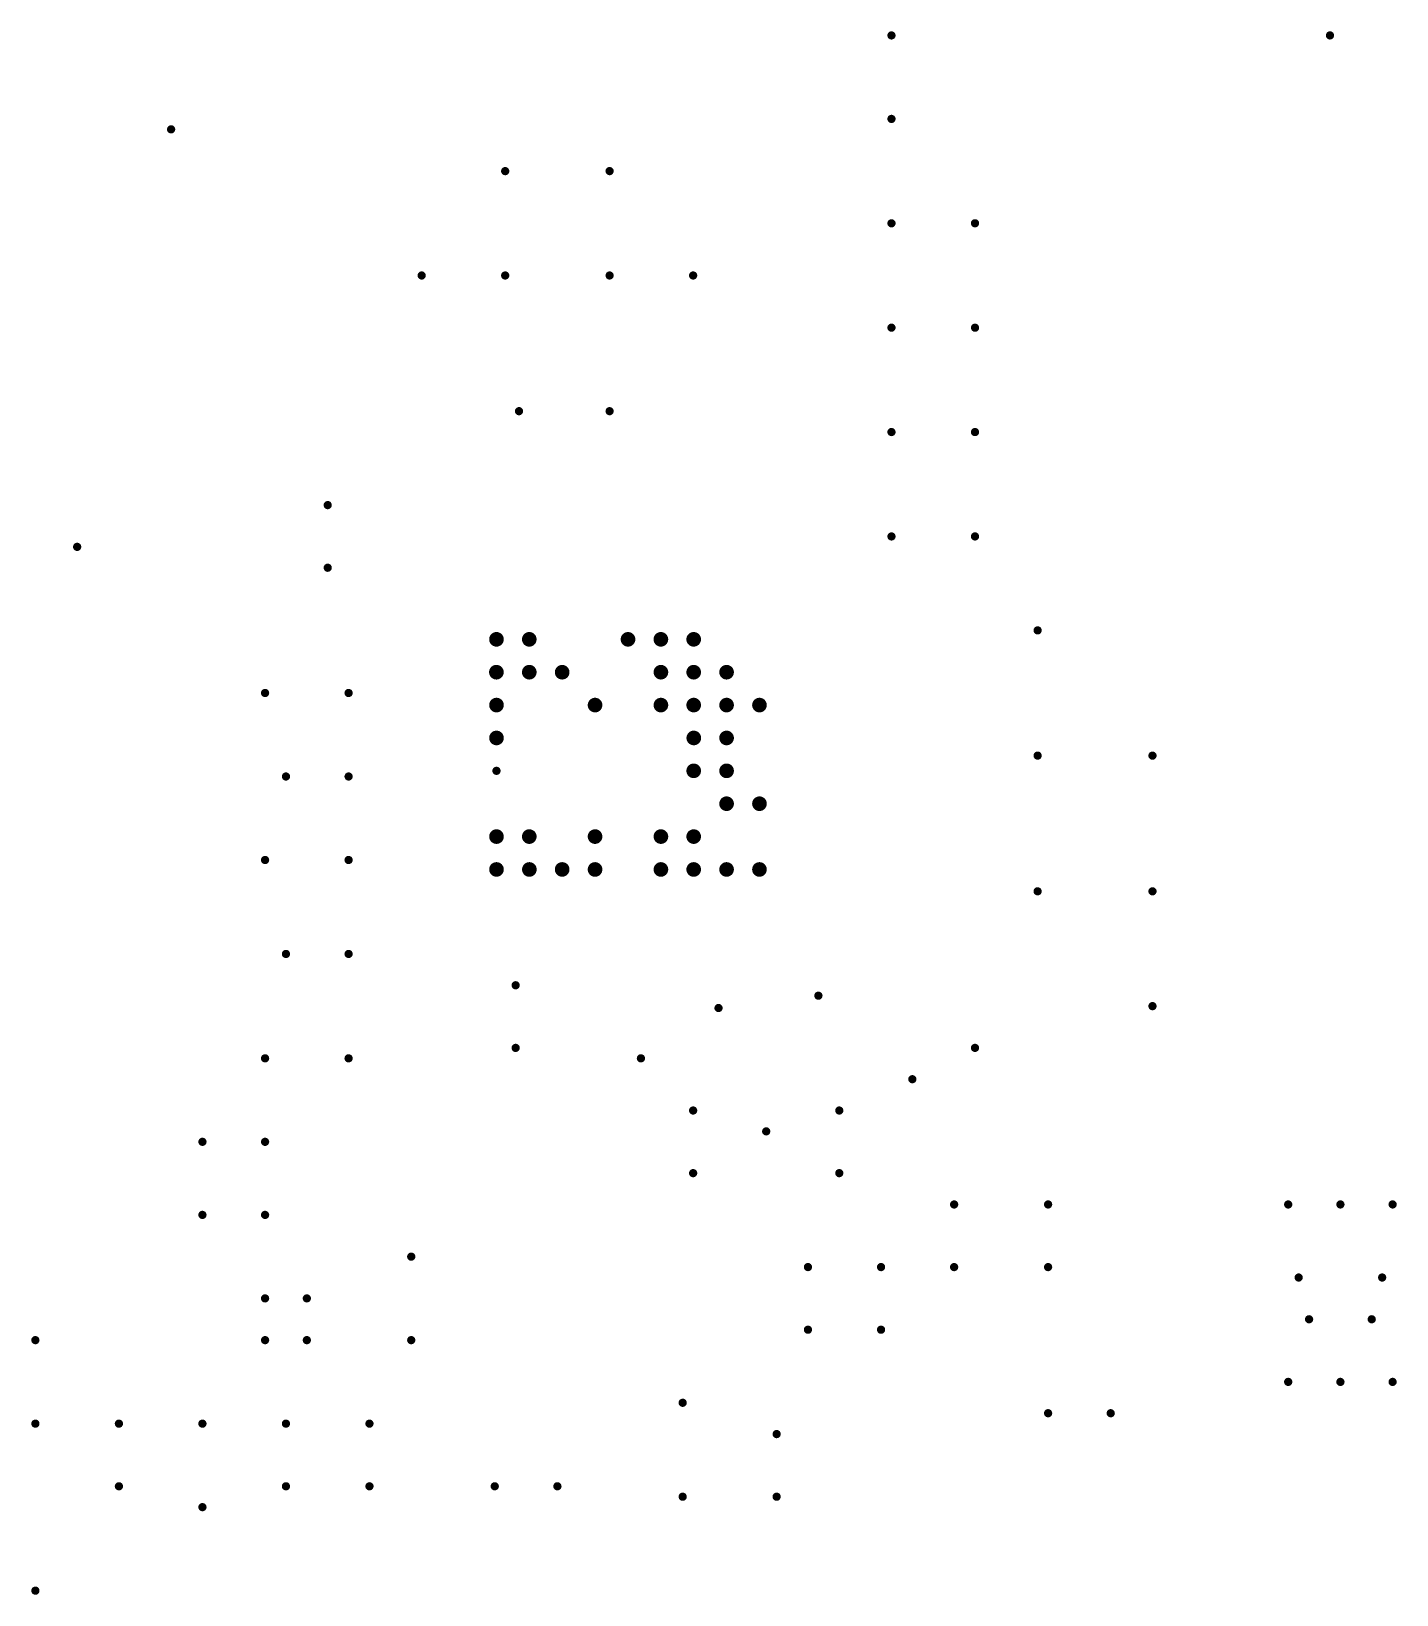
# Model space of a CAD drawing. Header units: millimetres. Extents: x -8.9 to 7.7, y -9.3 to 9.8.
import ezdxf

# ---------------------------------------------------------------- set-up
doc = ezdxf.new("R2010")
doc.units = ezdxf.units.MM
doc.header["$LTSCALE"] = 25.4
doc.layers.get('0').update_dxf_attribs({"linetype": 'CONTINUOUS'})
doc.layers.add('via3', color=210, linetype='CONTINUOUS')

# ---------------------------------------------------------------- blocks, each defined once
blk = doc.blocks.new('VIA3_PAD')
at = {"const_width": 0.00197}
blk.add_lwpolyline([(-0.000985, 0, 1), (0.000985, 0, 1)], format="xyb", close=True, dxfattribs=at)
blk = doc.blocks.new('D9501')
at = {"const_width": 0.003505}
blk.add_lwpolyline([(-0.001752, 0, 1), (0.001752, 0, 1)], format="xyb", close=True, dxfattribs=at)

msp = doc.modelspace()

# ---------------------------------------------------------------- block references
at = {"layer": 'via3', "xscale": 25.4, "yscale": 25.4, "zscale": 25.4}
for name, p in [('VIA3_PAD', (1.524, 9.714)), ('VIA3_PAD', (6.858, 9.714)), ('VIA3_PAD', (-7.239, 8.571)), ('VIA3_PAD', (1.524, 8.698)), ('VIA3_PAD', (-3.175, 8.063)), ('VIA3_PAD', (-1.905, 8.063)), ('VIA3_PAD', (1.524, 7.428)), ('VIA3_PAD', (2.54, 7.428)), ('VIA3_PAD', (-4.191, 6.793)), ('VIA3_PAD', (-3.175, 6.793)), ('VIA3_PAD', (-1.905, 6.793)), ('VIA3_PAD', (-0.889, 6.793)), ('VIA3_PAD', (1.524, 6.158)), ('VIA3_PAD', (2.54, 6.158)), ('VIA3_PAD', (-3.007, 5.142)), ('VIA3_PAD', (-1.905, 5.142)), ('VIA3_PAD', (1.524, 4.888)), ('VIA3_PAD', (2.54, 4.888)), ('VIA3_PAD', (-5.334, 3.999)), ('VIA3_PAD', (1.524, 3.618)), ('VIA3_PAD', (2.54, 3.618)), ('VIA3_PAD', (-8.382, 3.491)), ('VIA3_PAD', (-5.334, 3.237)), ('VIA3_PAD', (3.302, 2.475)), ('D9501', (-3.281, 2.366)), ('D9501', (-2.882, 2.366)), ('D9501', (-1.681, 2.366)), ('D9501', (-1.281, 2.366)), ('D9501', (-0.882, 2.366)), ('D9501', (-3.282, 1.966)), ('D9501', (-2.882, 1.966)), ('D9501', (-2.482, 1.966)), ('D9501', (-1.281, 1.966)), ('D9501', (-0.882, 1.966)), ('D9501', (-0.482, 1.966)), ('VIA3_PAD', (-6.096, 1.713)), ('VIA3_PAD', (-5.08, 1.713)), ('D9501', (-3.281, 1.566)), ('D9501', (-2.082, 1.566)), ('D9501', (-1.281, 1.566)), ('D9501', (-0.882, 1.566)), ('D9501', (-0.482, 1.566)), ('D9501', (-0.082, 1.566)), ('D9501', (-3.281, 1.166)), ('D9501', (-0.881, 1.166)), ('D9501', (-0.482, 1.166)), ('VIA3_PAD', (3.302, 0.951)), ('VIA3_PAD', (4.699, 0.951)), ('VIA3_PAD', (-3.281, 0.766)), ('D9501', (-0.882, 0.766)), ('D9501', (-0.482, 0.766)), ('VIA3_PAD', (-5.842, 0.697)), ('VIA3_PAD', (-5.08, 0.697)), ('D9501', (-0.482, 0.366)), ('D9501', (-0.082, 0.366)), ('D9501', (-3.281, -0.034)), ('D9501', (-2.882, -0.034)), ('D9501', (-2.082, -0.034)), ('D9501', (-1.281, -0.034)), ('D9501', (-0.882, -0.034)), ('VIA3_PAD', (-6.096, -0.319)), ('VIA3_PAD', (-5.08, -0.319)), ('D9501', (-3.281, -0.434)), ('D9501', (-2.881, -0.434)), ('D9501', (-2.482, -0.434)), ('D9501', (-2.082, -0.434)), ('D9501', (-1.281, -0.434)), ('D9501', (-0.882, -0.434)), ('D9501', (-0.482, -0.434)), ('D9501', (-0.082, -0.434)), ('VIA3_PAD', (3.302, -0.7)), ('VIA3_PAD', (4.699, -0.7)), ('VIA3_PAD', (-5.842, -1.462)), ('VIA3_PAD', (-5.08, -1.462)), ('VIA3_PAD', (-3.048, -1.843)), ('VIA3_PAD', (-0.58, -2.12)), ('VIA3_PAD', (0.635, -1.97)), ('VIA3_PAD', (4.699, -2.097)), ('VIA3_PAD', (-3.048, -2.605)), ('VIA3_PAD', (2.54, -2.605)), ('VIA3_PAD', (-6.096, -2.732)), ('VIA3_PAD', (-5.08, -2.732)), ('VIA3_PAD', (-1.524, -2.732)), ('VIA3_PAD', (1.778, -2.986)), ('VIA3_PAD', (-0.889, -3.367)), ('VIA3_PAD', (0.889, -3.367)), ('VIA3_PAD', (0, -3.621)), ('VIA3_PAD', (-6.858, -3.748)), ('VIA3_PAD', (-6.096, -3.748)), ('VIA3_PAD', (-0.889, -4.129)), ('VIA3_PAD', (0.889, -4.129)), ('VIA3_PAD', (2.286, -4.51)), ('VIA3_PAD', (3.429, -4.51)), ('VIA3_PAD', (6.35, -4.51)), ('VIA3_PAD', (6.985, -4.51)), ('VIA3_PAD', (7.62, -4.51)), ('VIA3_PAD', (-6.858, -4.637)), ('VIA3_PAD', (-6.096, -4.637)), ('VIA3_PAD', (-4.318, -5.145)), ('VIA3_PAD', (0.508, -5.272)), ('VIA3_PAD', (1.397, -5.272)), ('VIA3_PAD', (2.286, -5.272)), ('VIA3_PAD', (3.429, -5.272)), ('VIA3_PAD', (6.477, -5.399)), ('VIA3_PAD', (7.493, -5.399)), ('VIA3_PAD', (-6.096, -5.653)), ('VIA3_PAD', (-5.588, -5.653)), ('VIA3_PAD', (6.604, -5.907)), ('VIA3_PAD', (7.366, -5.907)), ('VIA3_PAD', (0.508, -6.034)), ('VIA3_PAD', (1.397, -6.034)), ('VIA3_PAD', (-8.89, -6.161)), ('VIA3_PAD', (-6.096, -6.161)), ('VIA3_PAD', (-5.588, -6.161)), ('VIA3_PAD', (-4.318, -6.161)), ('VIA3_PAD', (6.35, -6.669)), ('VIA3_PAD', (6.985, -6.669)), ('VIA3_PAD', (7.62, -6.669)), ('VIA3_PAD', (-1.016, -6.923)), ('VIA3_PAD', (3.429, -7.05)), ('VIA3_PAD', (4.191, -7.05)), ('VIA3_PAD', (-8.89, -7.177)), ('VIA3_PAD', (-7.874, -7.177)), ('VIA3_PAD', (-6.858, -7.177)), ('VIA3_PAD', (-5.842, -7.177)), ('VIA3_PAD', (-4.826, -7.177)), ('VIA3_PAD', (0.127, -7.304)), ('VIA3_PAD', (-7.874, -7.939)), ('VIA3_PAD', (-5.842, -7.939)), ('VIA3_PAD', (-4.826, -7.939)), ('VIA3_PAD', (-3.302, -7.939)), ('VIA3_PAD', (-2.54, -7.939)), ('VIA3_PAD', (-6.858, -8.193)), ('VIA3_PAD', (-1.016, -8.066)), ('VIA3_PAD', (0.127, -8.066)), ('VIA3_PAD', (-8.89, -9.209))]:
    msp.add_blockref(name, p, dxfattribs=at)

doc.saveas('drawing.dxf')
